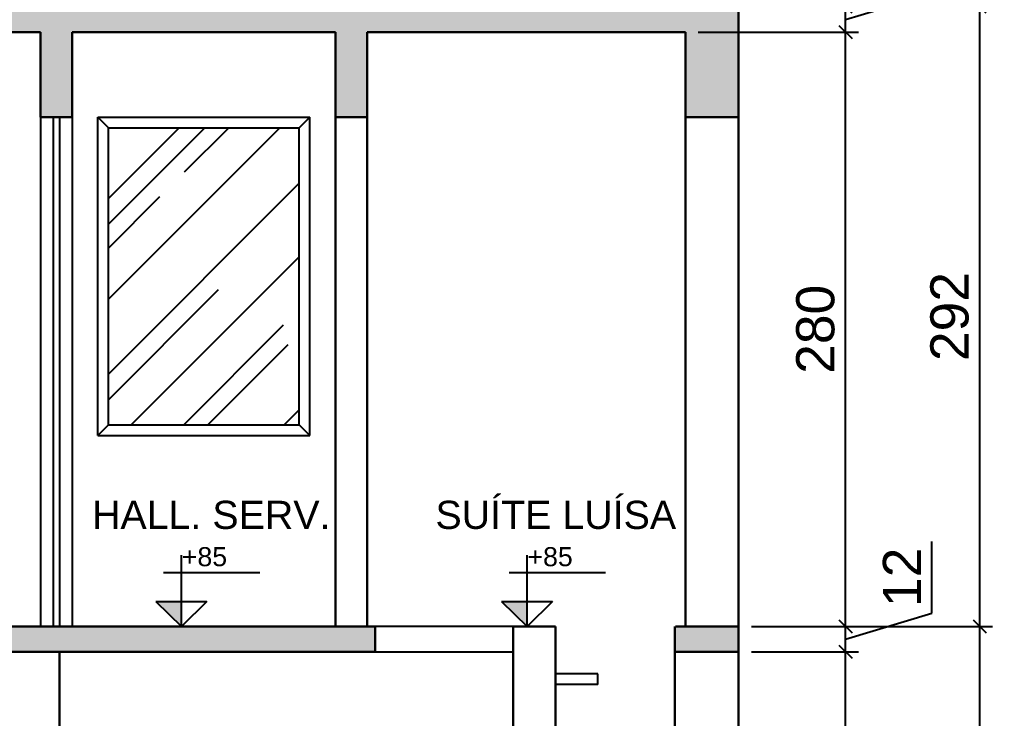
# Model space of a CAD drawing. Extents: x -165 to 197, y 154 to 653.
# Drawn here: x 46.708 to 51.293, y 403.066 to 406.36 of the extents above; entities that cross this region are included whole.
import ezdxf
from ezdxf.enums import TextEntityAlignment as Align

# ---------------------------------------------------------------- set-up
doc = ezdxf.new("R2010")
doc.units = 0
doc.header["$MEASUREMENT"] = 0
doc.header["$PDMODE"] = 3
doc.header["$PDSIZE"] = 0.1
doc.layers.get('0').update_dxf_attribs({"linetype": 'CONTINUOUS'})
doc.layers.get('DEFPOINTS').update_dxf_attribs({"linetype": 'CONTINUOUS'})
for name, color, linetype, lineweight in [('AIT-PAREDE', 4, 'CONTINUOUS', 30), ('FININHA', 251, 'CONTINUOUS', 25), ('PAREDE ALTA', 7, 'CONTINUOUS', 30)]:
    doc.layers.add(name, color=color, linetype=linetype, lineweight=lineweight)
doc.layers.add('COTA', color=1, linetype='CONTINUOUS')
doc.layers.add('TEXTO', color=190, linetype='CONTINUOUS')
doc.styles.add('ARIAL', font='ARIAL.TTF', dxfattribs={"height": 0.18})
doc.styles.add('ROMANS', font='ARIAL.TTF', dxfattribs={"height": 0.4})
doc.dimstyles.new('Copy of ISO-25', dxfattribs={"dimtxt": 0.18, "dimasz": 0.06, "dimexe": 0.06, "dimexo": 0.06, "dimgap": 0.05, "dimtad": 1, "dimdec": 0, "dimlfac": 100, "dimdsep": 46, "dimtxsty": 'ARIAL', "dimblk1": 'OBLIQUE', "dimblk2": 'OBLIQUE', "dimsah": 1, "dimcen": 2.5, "dimdle": 0.06, "dimclrd": 256, "dimclre": 256, "dimclrt": 256, "dimadec": 0, "dimazin": 0, "dimtfac": 1, "dimtdec": 0, "dimtmove": 1, "dimatfit": 3, "dimldrblk": 'OBLIQUE', "dimfxl": 0, "dimtolj": 1, "dimtzin": 0, "dimlwd": -1, "dimlwe": -1, "dimarcsym": 0})

# ---------------------------------------------------------------- blocks, each defined once
blk = doc.blocks.new('_OBLIQUE')
at = {"color": 0, "linetype": 'ByBlock'}
blk.add_line((-0.5, -0.5), (0.5, 0.5), dxfattribs=at)
blk = doc.blocks.new('*D49')
at = {"layer": 'COTA'}
for p, q in [((50.6012, 401.1995), (50.6012, 403.4395)), ((50.1569, 403.3795), (50.6612, 403.3795)), ((50.1569, 401.2595), (50.6612, 401.2595))]:
    blk.add_line(p, q, dxfattribs=at)
at = {"layer": 'DEFPOINTS', "color": 0}
for p in [(50.0969, 403.3795), (50.6012, 403.3795), (50.0969, 401.2595)]:
    blk.add_point(p, dxfattribs=at)
at = {"layer": 'COTA', "xscale": 0.06, "yscale": 0.06, "zscale": 0.06}
for p, rotation in [((50.6012, 403.3795), 90), ((50.6012, 401.2595), 270)]:
    blk.add_blockref('_OBLIQUE', p, dxfattribs=dict(at, rotation=rotation))
at = {"layer": 'COTA', "insert": (50.4608, 402.3195), "char_height": 0.18, "attachment_point": 5, "rotation": 90, "style": 'ARIAL'}
blk.add_mtext('\\A1;212', dxfattribs=at)
blk = doc.blocks.new('*D50')
at = {"layer": 'COTA'}
for p, q in [((51.0073, 403.5614), (51.0073, 403.9004)), ((50.6012, 403.4395), (51.0073, 403.5614)), ((50.6012, 403.3195), (50.6012, 403.5595)), ((50.1569, 403.4995), (50.6612, 403.4995)), ((50.1569, 403.3795), (50.6612, 403.3795))]:
    blk.add_line(p, q, dxfattribs=at)
at = {"layer": 'DEFPOINTS', "color": 0}
for p in [(50.0969, 403.4995), (50.6012, 403.4995), (50.0969, 403.3795)]:
    blk.add_point(p, dxfattribs=at)
at = {"layer": 'COTA', "xscale": 0.06, "yscale": 0.06, "zscale": 0.06}
for p, rotation in [((50.6012, 403.4995), 90), ((50.6012, 403.3795), 270)]:
    blk.add_blockref('_OBLIQUE', p, dxfattribs=dict(at, rotation=rotation))
at = {"layer": 'COTA', "insert": (50.8669, 403.7309), "char_height": 0.18, "attachment_point": 5, "rotation": 90, "style": 'ARIAL'}
blk.add_mtext('\\A1;12', dxfattribs=at)
blk = doc.blocks.new('*D51')
at = {"layer": 'COTA'}
for p, q in [((50.6012, 403.4395), (50.6012, 406.3595)), ((49.9069, 406.2995), (50.6612, 406.2995)), ((50.1569, 403.4995), (50.6612, 403.4995))]:
    blk.add_line(p, q, dxfattribs=at)
at = {"layer": 'DEFPOINTS', "color": 0}
for p in [(49.8469, 406.2995), (50.6012, 406.2995), (50.0969, 403.4995)]:
    blk.add_point(p, dxfattribs=at)
at = {"layer": 'COTA', "xscale": 0.06, "yscale": 0.06, "zscale": 0.06}
for p, rotation in [((50.6012, 406.2995), 90), ((50.6012, 403.4995), 270)]:
    blk.add_blockref('_OBLIQUE', p, dxfattribs=dict(at, rotation=rotation))
at = {"layer": 'COTA', "insert": (50.4593, 404.8995), "char_height": 0.18, "attachment_point": 5, "rotation": 90, "style": 'ARIAL'}
blk.add_mtext('\\A1;280', dxfattribs=at)
blk = doc.blocks.new('*D52')
at = {"layer": 'COTA'}
for p, q in [((51.0073, 406.4814), (51.0073, 406.8204)), ((50.6012, 406.3595), (51.0073, 406.4814)), ((50.6012, 406.2395), (50.6012, 406.4795)), ((50.1569, 406.4195), (50.6612, 406.4195)), ((49.9069, 406.2995), (50.6612, 406.2995))]:
    blk.add_line(p, q, dxfattribs=at)
at = {"layer": 'DEFPOINTS', "color": 0}
for p in [(50.0969, 406.4195), (50.6012, 406.4195), (49.8469, 406.2995)]:
    blk.add_point(p, dxfattribs=at)
at = {"layer": 'COTA', "xscale": 0.06, "yscale": 0.06, "zscale": 0.06}
for p, rotation in [((50.6012, 406.4195), 90), ((50.6012, 406.2995), 270)]:
    blk.add_blockref('_OBLIQUE', p, dxfattribs=dict(at, rotation=rotation))
at = {"layer": 'COTA', "insert": (50.8669, 406.6509), "char_height": 0.18, "attachment_point": 5, "rotation": 90, "style": 'ARIAL'}
blk.add_mtext('\\A1;12', dxfattribs=at)
blk = doc.blocks.new('*D58')
at = {"layer": 'COTA'}
for p, q in [((51.2335, 401.1995), (51.2335, 403.5595)), ((50.6612, 403.4995), (51.2935, 403.4995)), ((50.6612, 401.2595), (51.2935, 401.2595))]:
    blk.add_line(p, q, dxfattribs=at)
at = {"layer": 'DEFPOINTS', "color": 0}
for p in [(50.6012, 403.4995), (51.2335, 403.4995), (50.6012, 401.2595)]:
    blk.add_point(p, dxfattribs=at)
at = {"layer": 'COTA', "xscale": 0.06, "yscale": 0.06, "zscale": 0.06}
for p, rotation in [((51.2335, 403.4995), 90), ((51.2335, 401.2595), 270)]:
    blk.add_blockref('_OBLIQUE', p, dxfattribs=dict(at, rotation=rotation))
at = {"layer": 'COTA', "insert": (51.0931, 402.3795), "char_height": 0.18, "attachment_point": 5, "rotation": 90, "style": 'ARIAL'}
blk.add_mtext('\\A1;224', dxfattribs=at)
blk = doc.blocks.new('*D59')
at = {"layer": 'COTA'}
for p, q in [((51.2335, 403.4395), (51.2335, 406.4795)), ((50.6612, 406.4195), (51.2935, 406.4195)), ((50.6612, 403.4995), (51.2935, 403.4995))]:
    blk.add_line(p, q, dxfattribs=at)
at = {"layer": 'DEFPOINTS', "color": 0}
for p in [(50.6012, 406.4195), (51.2335, 406.4195), (50.6012, 403.4995)]:
    blk.add_point(p, dxfattribs=at)
at = {"layer": 'COTA', "xscale": 0.06, "yscale": 0.06, "zscale": 0.06}
for p, rotation in [((51.2335, 406.4195), 90), ((51.2335, 403.4995), 270)]:
    blk.add_blockref('_OBLIQUE', p, dxfattribs=dict(at, rotation=rotation))
at = {"layer": 'COTA', "insert": (51.0915, 404.9595), "char_height": 0.18, "attachment_point": 5, "rotation": 90, "style": 'ARIAL'}
blk.add_mtext('\\A1;292', dxfattribs=at)

msp = doc.modelspace()

# ---------------------------------------------------------------- hatches: boundary and pattern name
at = {"layer": 'AIT-PAREDE'}
for points in [[(50.0969, 406.4195), (26.8171, 406.4195), (26.8171, 406.2995), (31.4729, 406.2995), (31.4729, 405.8995), (31.627, 405.8995), (31.627, 406.2995), (32.727, 406.2995), (32.727, 405.8995), (32.877, 405.8995), (32.877, 406.2995), (35.2467, 406.2995), (35.2467, 405.8995), (35.3969, 405.8995), (35.3969, 406.2995), (39.6769, 406.2995), (39.6769, 405.8995), (39.8269, 405.8995), (39.8269, 406.2995), (43.6769, 406.2995), (43.6769, 405.8995), (43.8269, 405.8995), (43.8269, 406.2995), (46.8069, 406.2995), (46.8069, 405.8995), (46.9569, 405.8995), (46.9569, 406.2995), (48.1969, 406.2995), (48.1969, 405.8995), (48.3469, 405.8995), (48.3469, 406.2995), (49.8469, 406.2995), (49.8469, 405.8995), (50.0969, 405.8995)], [(50.0969, 403.4995), (49.7969, 403.4995), (49.7969, 403.3795), (50.0969, 403.3795)]]:
    msp.add_hatch(color=256, dxfattribs=at).paths.add_polyline_path(points)
h = msp.add_hatch(color=256, dxfattribs=at)
h.paths.add_polyline_path([(35.1769, 403.3795), (35.0269, 403.3795), (35.0269, 403.0795), (35.1769, 403.0795)], flags=16)
h.paths.add_polyline_path([(33.5569, 403.3795), (48.3838, 403.3795), (48.3838, 403.4995), (21.4818, 403.4995), (21.4818, 403.3795), (33.4069, 403.3795), (33.4069, 403.0795), (33.5569, 403.0795)])
at = {"layer": 'COTA', "ltscale": 0.8}
for points in [[(47.3513, 403.6191), (47.4718, 403.5017), (47.4718, 403.6191)], [(48.9799, 403.6191), (49.1005, 403.5017), (49.1005, 403.6191)]]:
    msp.add_hatch(color=256, dxfattribs=at).paths.add_polyline_path(points)
at = {"layer": 'FININHA'}
h = msp.add_hatch(dxfattribs=at)
h.set_pattern_fill('AR-RROOF', color=256, scale=0.5, angle=45, style=0)
h.set_pattern_definition([(45, (44.36694, 404.04954), (0.424264, 1.13137), [7.5, -1, 2.5, -0.5]), (45, (44.6604, 404.69654), (-0.82378, 0.11667), [1.5, -0.165, 3, -0.375]), (45, (44.2432, 404.52684), (1.601597, 2.075358), [4, -0.7, 2, -0.5])])
h.paths.add_polyline_path([(47.1269, 404.4495), (48.0269, 404.4495), (48.0269, 405.8495), (47.1269, 405.8495)])
h.paths.add_polyline_path([(44.3669, 404.4495), (46.2669, 404.4495), (46.2669, 405.8495), (44.3669, 405.8495)])

# ---------------------------------------------------------------- linework, layer by layer
for p, q in [((49.434, 403.2758), (49.234, 403.2758)), ((49.434, 403.2758), (49.234, 403.2758)), ((49.434, 403.2758), (49.234, 403.2758)), ((49.434, 403.2758), (49.234, 403.2758)), ((49.434, 403.2258), (49.434, 403.2758)), ((49.434, 403.2258), (49.434, 403.2758)), ((49.434, 403.2258), (49.234, 403.2258)), ((49.434, 403.2258), (49.234, 403.2258)), ((49.434, 403.2258), (49.234, 403.2258)), ((49.434, 403.2258), (49.234, 403.2258))]:
    msp.add_line(p, q)
at = {"layer": 'AIT-PAREDE'}
for p, q in [((50.0969, 403.4995), (50.0969, 406.4295)), ((46.8069, 406.2995), (43.8269, 406.2995)), ((46.8069, 405.8995), (46.8069, 406.2995)), ((46.9569, 405.8995), (46.9569, 406.2995)), ((48.1969, 406.2995), (46.9569, 406.2995)), ((48.1969, 403.4995), (48.1969, 406.2995)), ((48.3469, 403.4995), (48.3469, 406.2995)), ((49.8469, 406.2995), (48.3469, 406.2995)), ((49.8469, 403.4995), (49.8469, 406.2995)), ((46.9569, 405.8995), (46.8069, 405.8995)), ((46.9572, 405.8995), (46.8069, 405.8995)), ((48.3472, 405.8995), (48.1969, 405.8995)), ((50.0969, 405.8995), (49.8469, 405.8995)), ((48.3838, 403.4995), (21.4818, 403.4995)), ((48.3838, 403.3795), (48.3838, 403.4995)), ((49.7969, 401.2595), (49.7969, 403.4995)), ((50.0969, 403.4995), (49.7995, 403.4995)), ((50.0969, 403.4995), (49.7995, 403.4995)), ((50.0969, 401.2595), (50.0969, 403.4995)), ((48.3838, 403.3795), (39.3469, 403.3795)), ((46.8969, 401.2595), (46.8969, 403.3795)), ((50.0969, 403.3795), (49.7969, 403.3795)), ((50.0969, 403.3795), (49.7969, 403.3795))]:
    msp.add_line(p, q, dxfattribs=at)
at = {"layer": 'COTA'}
for p, q in [((47.4712, 403.4995), (47.4712, 403.8347)), ((49.0999, 403.4995), (49.0999, 403.8347)), ((47.3872, 403.7543), (47.841, 403.7543)), ((49.0158, 403.7543), (49.4696, 403.7543)), ((47.3507, 403.6169), (47.4712, 403.4995)), ((47.3507, 403.6169), (47.5918, 403.6169)), ((47.5918, 403.6169), (47.4712, 403.4995)), ((48.9793, 403.6169), (49.0999, 403.4995)), ((48.9793, 403.6169), (49.2204, 403.6169)), ((49.2204, 403.6169), (49.0999, 403.4995))]:
    msp.add_line(p, q, dxfattribs=at)
at = {"layer": 'FININHA'}
for p, q in [((46.8069, 405.8995), (46.8069, 403.4995)), ((46.8669, 405.8995), (46.8669, 403.4995)), ((46.8969, 405.8995), (46.8969, 403.4995)), ((46.9569, 405.8995), (46.9569, 403.4995)), ((47.0769, 404.3995), (47.0769, 405.8995)), ((47.0769, 405.8995), (48.0769, 405.8995)), ((47.1269, 405.8495), (47.0769, 405.8995)), ((48.0769, 405.8995), (48.0269, 405.8495)), ((48.0769, 404.3995), (48.0769, 405.8995)), ((47.1269, 404.4495), (47.1269, 405.8495)), ((47.1269, 405.8495), (48.0269, 405.8495)), ((48.0269, 404.4495), (48.0269, 405.8495)), ((47.1269, 404.4495), (47.0769, 404.3995)), ((47.1269, 404.4495), (48.0269, 404.4495)), ((48.0769, 404.3995), (48.0269, 404.4495)), ((47.0769, 404.3995), (48.0769, 404.3995)), ((49.034, 403.4995), (48.3838, 403.4995)), ((48.3838, 403.3795), (49.034, 403.3795))]:
    msp.add_line(p, q, dxfattribs=at)
at = {"layer": 'PAREDE ALTA', "linetype": 'ByBlock'}
for p, q in [((49.234, 403.4995), (49.034, 403.4995)), ((49.234, 403.4995), (49.034, 403.4995)), ((49.034, 401.2595), (49.034, 403.4995)), ((49.234, 401.2595), (49.234, 403.4995))]:
    msp.add_line(p, q, dxfattribs=at)

# ---------------------------------------------------------------- texts
at = {"layer": 'COTA', "style": 'ROMANS'}
for p in [(47.4733, 403.7832), (49.102, 403.7832)]:
    msp.add_attdef('+85', p, '0.00', height=0.09, dxfattribs=at)
at = {"layer": 'TEXTO', "style": 'ARIAL'}
for s, p in [('SUÍTE LUÍSA', (49.8025, 404.0917)), ('HALL. SERV.', (48.1738, 404.0917))]:
    msp.add_text(s, height=0.132825, dxfattribs=at).set_placement(p, align=Align.TOP_RIGHT)

# ---------------------------------------------------------------- dimensions: what is measured, and where the dimension line sits
at = {"layer": 'COTA'}
for base, p1, p2, picture, middle in [((50.6012, 406.4195), (49.8469, 406.2995), (50.0969, 406.4195), '*D52', (50.8669, 406.5314)), ((51.2335, 406.4195), (50.6012, 403.4995), (50.6012, 406.4195), '*D59', (51.0915, 404.9595)), ((50.6012, 406.2995), (50.0969, 403.4995), (49.8469, 406.2995), '*D51', (50.4593, 404.8995)), ((50.6012, 403.4995), (50.0969, 403.3795), (50.0969, 403.4995), '*D50', (50.8669, 403.6114)), ((51.2335, 403.4995), (50.6012, 401.2595), (50.6012, 403.4995), '*D58', (51.0931, 402.3795)), ((50.6012, 403.3795), (50.0969, 401.2595), (50.0969, 403.3795), '*D49', (50.4608, 402.3195))]:
    dim = msp.add_linear_dim(base=base, p1=p1, p2=p2, angle=90, dimstyle='Copy of ISO-25', dxfattribs=at)
    dim.commit()
    dim.dimension.update_dxf_attribs({"geometry": picture, "text_midpoint": middle})

doc.saveas('drawing.dxf')
